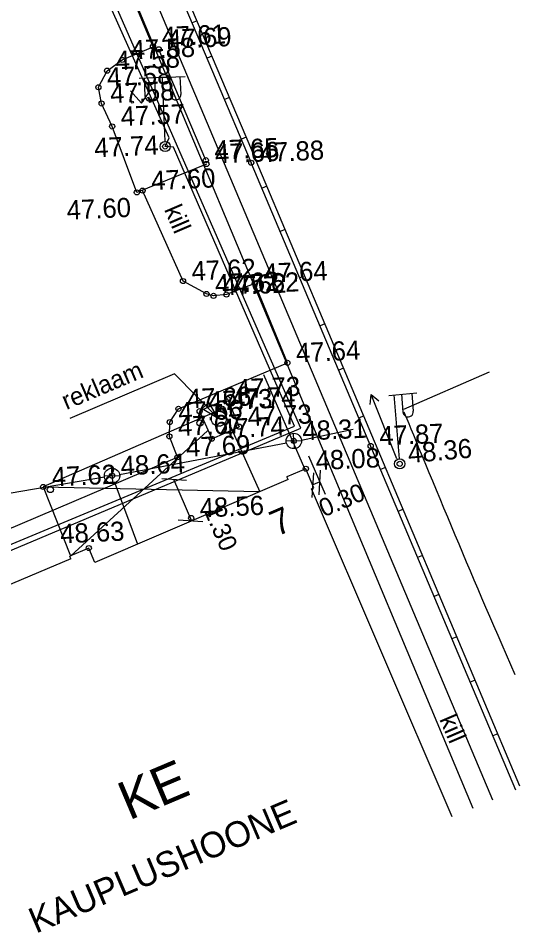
# Model space of a CAD drawing. Extents: x 641579.7 to 641642.5, y 6455926.6 to 6456004.9.
# Drawn here: x 641622.95 to 641642.51, y 6455934.79 to 6455970.49 of the extents above; entities that cross this region are included whole.
import ezdxf

# ---------------------------------------------------------------- set-up
doc = ezdxf.new("R2010")
doc.units = 0
for name, color, linetype in [('1', 7, 'Continuous'), ('11', 7, 'Continuous'), ('12', 7, 'Continuous'), ('16', 7, 'Continuous'), ('2', 7, 'Continuous'), ('21', 7, 'Continuous'), ('23', 7, 'Continuous'), ('24', 7, 'Continuous'), ('28', 7, 'Continuous'), ('3', 7, 'Continuous'), ('30', 7, 'Continuous'), ('33', 7, 'Continuous'), ('4', 7, 'Continuous'), ('41', 7, 'Continuous'), ('54', 7, 'Continuous'), ('55', 7, 'Continuous'), ('57', 7, 'Continuous'), ('59', 7, 'Continuous'), ('SOOJAKAEV', 7, 'Continuous')]:
    doc.layers.add(name, color=color, linetype=linetype)

# ---------------------------------------------------------------- blocks, each defined once
blk = doc.blocks.new('PUNKT')
at = {"layer": '54'}
blk.add_circle((0, 0), 10, dxfattribs=at)
blk = doc.blocks.new('KMNOOL')
at = {"layer": '12'}
for p, q in [((20, 0), (290, 0)), ((255.4, 17.6), (290, 0)), ((290, 0), (255.4, -18.7))]:
    blk.add_line(p, q, dxfattribs=at)
blk = doc.blocks.new('VAPOST')
at = {"layer": '11'}
for p, q in [((-20, 270), (90, 270)), ((0, 270), (0, 20)), ((30, 270), (30, 200)), ((70, 270), (70, 200))]:
    blk.add_line(p, q, dxfattribs=at)
blk.add_circle((0, 0), 20, dxfattribs=at)
blk.add_arc((50, 199.9788), 20, 179.9393056, 0.0606972, dxfattribs=at)
blk = doc.blocks.new('1KANKA')
at = {"layer": '4'}
for q in [(-30, 0), (0, 30), (30, 0), (0, -30)]:
    blk.add_line((0, 0), q, dxfattribs=at)
blk.add_circle((0, 0), 30, dxfattribs=at)
blk = doc.blocks.new('VMURU_')
at = {"layer": '41'}
for p, q in [((-40.3, 50.5), (0, 0)), ((0, 0), (39.7, 50.5))]:
    blk.add_line(p, q, dxfattribs=at)
for centre, radius in [((-35.3, 5.5), 4.28), ((34.7, 5.5), 4.52)]:
    blk.add_circle(centre, radius, dxfattribs=at)
blk = doc.blocks.new('2VVAPO')
at = {"layer": 'SOOJAKAEV'}
for p, q in [((200, 2700), (-900, 2700)), ((-700, 2700), (-700, 2000)), ((-300, 2700), (-300, 2000)), ((-200, 2700), (900, 2700)), ((0, 2700), (0, 200)), ((0, 2700), (0, 200)), ((300, 2700), (300, 2000)), ((700, 2700), (700, 2000))]:
    blk.add_line(p, q, dxfattribs=at)
blk.add_circle((0, 0), 200, dxfattribs=at)
blk.add_circle((0, 0), 200, dxfattribs=at)
for centre in [(-500, 2000), (500, 2000)]:
    blk.add_arc(centre, 200, 179.9393, 0.0607, dxfattribs=at)

msp = doc.modelspace()

# ---------------------------------------------------------------- linework, layer by layer
at = {"layer": '1'}
for p, q in [((641634.17, 6455952.903), (641633.43, 6455952.586)), ((641634.17, 6455952.903), (641634.17, 6455952.903)), ((641634.487, 6455952.164), (641634.17, 6455952.903)), ((641633.474, 6455952.484), (641625.938, 6455949.248)), ((641633.474, 6455952.484), (641633.43, 6455952.586)), ((641634.385, 6455952.12), (641634.487, 6455952.164)), ((641639.882, 6455939.32), (641634.385, 6455952.12)), ((641629.694, 6455950.981), (641629.694, 6455950.981)), ((641625.702, 6455949.808), (641624.96, 6455949.494)), ((641625.702, 6455949.808), (641625.702, 6455949.808)), ((641625.938, 6455949.248), (641625.702, 6455949.808)), ((641625.003, 6455949.392), (641617.434, 6455946.194)), ((641625.003, 6455949.392), (641624.96, 6455949.494))]:
    msp.add_line(p, q, dxfattribs=at)
at = {"layer": '11'}
for p, q in [((641628.68, 6455965.482), (641628.68, 6455965.482)), ((641637.831, 6455953.095), (641637.831, 6455953.095))]:
    msp.add_line(p, q, dxfattribs=at)
at = {"layer": '16'}
for p, q in [((641626.975, 6455972.431), (641640.686, 6455939.656)), ((641627.767, 6455972.466), (641641.459, 6455939.98))]:
    msp.add_line(p, q, dxfattribs=at)
at = {"layer": '2'}
for p, q in [((641630.919, 6455955.241), (641623.921, 6455952.195)), ((641630.919, 6455955.241), (641630.919, 6455955.241)), ((641630.919, 6455955.241), (641632.368, 6455952.009)), ((641630.338, 6455954.383), (641624.993, 6455949.506)), ((641623.921, 6455952.195), (641623.921, 6455952.195)), ((641623.921, 6455952.195), (641624.986, 6455949.505)), ((641623.921, 6455952.195), (641632.342, 6455952.022))]:
    msp.add_line(p, q, dxfattribs=at)
for centre in [(641630.039, 6455954.691), (641624.197, 6455952.092)]:
    msp.add_circle(centre, 0.119, dxfattribs=at)
at = {"layer": '21'}
for points in [[(641613.069, 6455935.246), (641610.404, 6455939.428), (641608.625, 6455943.803), (641633.976, 6455954.482), (641624.812, 6455975.417), (641622.706, 6455977.64), (641621.76, 6455979.5)], [(641612.963, 6455935.203), (641610.257, 6455939.334), (641608.316, 6455943.977), (641633.728, 6455954.565), (641629, 6455965.452), (641628.68, 6455965.482), (641628.833, 6455965.821), (641624.099, 6455976.415)]]:
    msp.add_lwpolyline(points, dxfattribs=at)
at = {"layer": '23'}
for p, q in [((641633.999, 6455954.024), (641636.011, 6455954.449)), ((641626.902, 6455952.679), (641633.411, 6455953.911)), ((641619.554, 6455951.424), (641626.31, 6455952.583)), ((641626.71, 6455952.346), (641627.601, 6455949.962))]:
    msp.add_line(p, q, dxfattribs=at)
at = {"layer": '24'}
for p, q in [((641633.701, 6455953.988), (641633.701, 6455953.988)), ((641626.606, 6455952.628), (641626.606, 6455952.628))]:
    msp.add_line(p, q, dxfattribs=at)
at = {"layer": '28'}
for p, q in [((641628.511, 6455973.194), (641632.04, 6455964.848)), ((641628.706, 6455973.255), (641632.228, 6455964.927)), ((641629.926, 6455970.391), (641629.738, 6455970.312)), ((641630.507, 6455969.012), (641630.319, 6455968.933)), ((641631.189, 6455967.394), (641631.001, 6455967.315)), ((641631.841, 6455965.845), (641631.654, 6455965.766)), ((641642.359, 6455940.357), (641632.04, 6455964.848)), ((641642.514, 6455940.514), (641632.228, 6455964.927)), ((641632.647, 6455963.934), (641632.459, 6455963.855)), ((641633.36, 6455962.24), (641633.172, 6455962.161)), ((641634.119, 6455960.439), (641633.931, 6455960.36)), ((641634.913, 6455958.555), (641634.725, 6455958.476)), ((641635.637, 6455956.835), (641635.45, 6455956.756)), ((641636.426, 6455954.963), (641636.238, 6455954.884)), ((641637.274, 6455952.952), (641637.086, 6455952.873)), ((641637.961, 6455951.32), (641637.773, 6455951.241)), ((641638.719, 6455949.522), (641638.531, 6455949.443)), ((641639.364, 6455947.992), (641639.176, 6455947.913)), ((641640.057, 6455946.347), (641639.869, 6455946.268)), ((641640.771, 6455944.65), (641640.584, 6455944.571)), ((641641.655, 6455942.554), (641641.467, 6455942.475))]:
    msp.add_line(p, q, dxfattribs=at)
at = {"layer": '3'}
msp.add_line((641631.11, 6455955.628), (641631.562, 6455954.546), dxfattribs=at)
msp.add_lwpolyline([(641631.11, 6455955.628), (641630.024, 6455955.15), (641630.497, 6455954.074), (641631.562, 6455954.546)], dxfattribs=at)
msp.add_circle((641630.774, 6455954.856), 0.292, dxfattribs=at)
at = {"layer": '30'}
for p, q in [((641628.206, 6455969.377), (641628.206, 6455969.377)), ((641628.428, 6455969.274), (641628.428, 6455969.274)), ((641630.266, 6455964.946), (641628.428, 6455969.274)), ((641627.004, 6455968.859), (641627.004, 6455968.859)), ((641626.412, 6455968.441), (641626.412, 6455968.441)), ((641626.073, 6455967.792), (641626.073, 6455967.792)), ((641626.198, 6455967.162), (641626.198, 6455967.162)), ((641626.611, 6455966.264), (641626.611, 6455966.264)), ((641630.266, 6455964.946), (641630.266, 6455964.946)), ((641630.291, 6455964.798), (641630.291, 6455964.798)), ((641632.04, 6455964.848), (641632.04, 6455964.848)), ((641627.576, 6455963.69), (641627.576, 6455963.69)), ((641627.8, 6455963.759), (641627.8, 6455963.759)), ((641629.376, 6455960.229), (641629.376, 6455960.229)), ((641632.178, 6455960.14), (641632.178, 6455960.14)), ((641630.291, 6455959.726), (641630.291, 6455959.726)), ((641630.567, 6455959.651), (641630.567, 6455959.651)), ((641631.071, 6455959.703), (641631.071, 6455959.703)), ((641633.449, 6455957.037), (641633.449, 6455957.037)), ((641629.199, 6455955.242), (641629.199, 6455955.242)), ((641628.858, 6455954.726), (641628.858, 6455954.726)), ((641628.846, 6455954.165), (641628.846, 6455954.165)), ((641636.698, 6455953.793), (641636.698, 6455953.793)), ((641629.16, 6455953.351), (641629.16, 6455953.351))]:
    msp.add_line(p, q, dxfattribs=at)
for points in [[(641630.291, 6455964.798), (641627.576, 6455963.69), (641626.611, 6455966.264), (641626.198, 6455967.162), (641626.073, 6455967.792), (641626.412, 6455968.441), (641627.004, 6455968.859), (641628.206, 6455969.377), (641626.22, 6455974.137)], [(641616.615, 6455945.98), (641616.321, 6455946.73), (641616.304, 6455947.358), (641616.605, 6455947.952), (641616.965, 6455948.165), (641629.16, 6455953.351), (641628.846, 6455954.165), (641628.858, 6455954.726), (641629.199, 6455955.242), (641633.449, 6455957.037), (641632.178, 6455960.14), (641631.071, 6455959.703), (641630.567, 6455959.651), (641630.291, 6455959.726), (641629.376, 6455960.229), (641627.8, 6455963.759)]]:
    msp.add_lwpolyline(points, dxfattribs=at)
at = {"layer": '33'}
for p, q in [((641631.11, 6455955.628), (641631.11, 6455955.628)), ((641630.024, 6455955.15), (641630.024, 6455955.15)), ((641631.562, 6455954.546), (641631.562, 6455954.546)), ((641630.497, 6455954.074), (641630.497, 6455954.074))]:
    msp.add_line(p, q, dxfattribs=at)
at = {"layer": '41'}
for p, q in [((641634.126, 6455952.904), (641632.533, 6455956.565)), ((641641.317, 6455956.673), (641637.981, 6455955.212))]:
    msp.add_line(p, q, dxfattribs=at)
msp.add_open_spline([(641642.339, 6455944.858), (641641.404, 6455946.995), (641639.884, 6455950.542), (641638.236, 6455954.554), (641638.009, 6455955.109)], degree=3, dxfattribs=at)
at = {"layer": '55'}
for p, q in [((641634.276, 6455953.411), (641634.92, 6455951.912)), ((641634.42, 6455951.785), (641634.48, 6455952.746)), ((641634.683, 6455951.888), (641634.744, 6455952.849)), ((641628.555, 6455952.525), (641629.517, 6455952.464)), ((641629.003, 6455952.503), (641629.706, 6455950.866)), ((641634.714, 6455952.39), (641634.441, 6455952.272)), ((641629.192, 6455950.904), (641630.153, 6455950.843))]:
    msp.add_line(p, q, dxfattribs=at)
at = {"layer": '57'}
msp.add_lwpolyline([(641630.743, 6455954.872), (641629.049, 6455956.606), (641624.963, 6455954.87)], dxfattribs=at)
msp.add_lwpolyline([(641630.743, 6455954.872), (641630.379, 6455955.495), (641630.129, 6455955.25)], close=True, dxfattribs=at)

# ---------------------------------------------------------------- block references
at = {"layer": '11'}
for name, p, xscale, yscale, rotation in [('2VVAPO', (641628.68, 6455965.482), 0.0009998879816188607, 0.0009998879816188605, 2.5636814662964147), ('VAPOST', (641637.831, 6455953.095), 0.009998871254519946, 0.009998871254519945, 4.882315635650483)]:
    msp.add_blockref(name, p, dxfattribs=dict(at, xscale=xscale, yscale=yscale, rotation=rotation))
at = {"layer": '12', "xscale": 0.009998879816188607, "yscale": 0.009998879816188607, "rotation": 111.75657335715601}
msp.add_blockref('KMNOOL', (641637.792, 6455953.109), dxfattribs=at)
at = {"layer": '24', "xscale": 0.009998879816188607, "yscale": 0.009998879816188605, "rotation": 2.5636814662964147}
for p in [(641633.701, 6455953.988), (641626.606, 6455952.628)]:
    msp.add_blockref('1KANKA', p, dxfattribs=at)
at = {"layer": '41', "xscale": 0.009998879816188607, "yscale": 0.009998879816188605, "rotation": 2.5636814662964147}
msp.add_blockref('VMURU_', (641627.75, 6455967.172), dxfattribs=at)
at = {"layer": '54'}
for p, xscale, yscale, rotation in [((641628.206, 6455969.377), 0.009998879816188607, 0.009998879816188605, 2.5636814662964147), ((641628.428, 6455969.274), 0.009998879816188607, 0.009998879816188605, 2.5636814662964147), ((641627.004, 6455968.859), 0.009998879816188607, 0.009998879816188605, 2.5636814662964147), ((641626.412, 6455968.441), 0.009998879816188607, 0.009998879816188605, 2.5636814662964147), ((641626.073, 6455967.792), 0.009998879816188607, 0.009998879816188605, 2.5636814662964147), ((641626.198, 6455967.162), 0.009998879816188607, 0.009998879816188605, 2.5636814662964147), ((641626.611, 6455966.264), 0.009998879816188607, 0.009998879816188605, 2.5636814662964147), ((641628.68, 6455965.482), 0.009998879816188607, 0.009998879816188605, 2.5636814662964147), ((641630.266, 6455964.946), 0.009998879816188607, 0.009998879816188605, 2.5636814662964147), ((641630.291, 6455964.798), 0.009998879816188607, 0.009998879816188605, 2.5636814662964147), ((641632.04, 6455964.848), 0.009998879816188607, 0.009998879816188605, 2.5636814662964147), ((641627.576, 6455963.69), 0.009998879816188607, 0.009998879816188605, 2.5636814662964147), ((641627.8, 6455963.759), 0.009998879816188607, 0.009998879816188605, 2.5636814662964147), ((641629.376, 6455960.229), 0.009998879816188607, 0.009998879816188605, 2.5636814662964147), ((641632.178, 6455960.14), 0.009998879816188607, 0.009998879816188605, 2.5636814662964147), ((641630.291, 6455959.726), 0.009998879816188607, 0.009998879816188605, 2.5636814662964147), ((641630.567, 6455959.651), 0.009998879816188607, 0.009998879816188605, 2.5636814662964147), ((641631.071, 6455959.703), 0.009998879816188607, 0.009998879816188605, 2.5636814662964147), ((641633.449, 6455957.037), 0.009998879816188607, 0.009998879816188605, 2.5636814662964147), ((641631.11, 6455955.628), 0.009998879816188607, 0.009998879816188605, 2.5636814662964147), ((641629.199, 6455955.242), 0.009998879816188607, 0.009998879816188605, 2.5636814662964147), ((641630.024, 6455955.15), 0.009998879816188607, 0.009998879816188605, 2.5636814662964147), ((641630.919, 6455955.241), 0.009998879816188607, 0.009998879816188605, 2.5636814662964147), ((641628.858, 6455954.726), 0.009998879816188607, 0.009998879816188605, 2.5636814662964147), ((641631.562, 6455954.546), 0.009998879816188607, 0.009998879816188605, 2.5636814662964147), ((641628.846, 6455954.165), 0.009998879816188607, 0.009998879816188605, 2.5636814662964147), ((641630.497, 6455954.074), 0.009998879816188607, 0.009998879816188605, 2.5636814662964147), ((641633.701, 6455953.988), 0.009998879816188607, 0.009998879816188605, 2.5636814662964147), ((641636.698, 6455953.793), 0.009998879816188607, 0.009998879816188605, 2.5636814662964147), ((641629.16, 6455953.351), 0.009998879816188607, 0.009998879816188605, 2.5636814662964147), ((641634.17, 6455952.903), 0.009998879816188607, 0.009998879816188605, 2.5636814662964147), ((641637.831, 6455953.095), 0.009998871254519946, 0.009998871254519945, 4.882315635650483), ((641626.606, 6455952.628), 0.009998879816188607, 0.009998879816188605, 2.5636814662964147), ((641623.921, 6455952.195), 0.009998879816188607, 0.009998879816188605, 2.5636814662964147), ((641629.694, 6455950.981), 0.009998879816188607, 0.009998879816188605, 2.5636814662964147), ((641625.702, 6455949.808), 0.009998879816188607, 0.009998879816188605, 2.5636814662964147)]:
    msp.add_blockref('PUNKT', p, dxfattribs=dict(at, xscale=xscale, yscale=yscale, rotation=rotation))

# ---------------------------------------------------------------- texts
for s, p in [('47.61', (641628.556, 6455969.393)), ('47.69', (641628.778, 6455969.29)), ('47.58', (641627.354, 6455968.875)), ('47.58', (641626.761, 6455968.457)), ('47.58', (641626.423, 6455967.808)), ('47.58', (641626.547, 6455967.178)), ('47.57', (641626.961, 6455966.28)), ('47.65', (641630.616, 6455964.962)), ('47.66', (641630.641, 6455964.814)), ('47.88', (641632.39, 6455964.863)), ('47.60', (641628.15, 6455963.775)), ('47.62', (641629.725, 6455960.245)), ('47.64', (641632.528, 6455960.155)), ('47.62', (641630.641, 6455959.741)), ('47.62', (641630.916, 6455959.667)), ('47.62', (641631.42, 6455959.718)), ('47.64', (641633.799, 6455957.052)), ('47.73', (641631.46, 6455955.643)), ('47.66', (641629.548, 6455955.258)), ('47.73', (641630.374, 6455955.165)), ('47.74', (641631.269, 6455955.257)), ('47.66', (641629.208, 6455954.742)), ('47.73', (641631.911, 6455954.562)), ('47.67', (641629.196, 6455954.181)), ('47.74', (641630.847, 6455954.09)), ('48.31', (641634.05, 6455954.004)), ('47.87', (641637.048, 6455953.809)), ('47.69', (641629.51, 6455953.366)), ('48.64', (641626.956, 6455952.643)), ('47.62', (641624.271, 6455952.211)), ('48.56', (641630.043, 6455950.997))]:
    msp.add_text(s, height=0.7499, rotation=2.5637).set_placement(p)
at = {"layer": '1'}
for s, height, rotation, p in [('7', 1, 23.238, (641633.037, 6455950.25)), ('KE', 1.4998, 22.9034, (641627.271, 6455939.169)), ('KAUPLUSHOONE', 0.99989, 23.0603, (641623.634, 6455934.752))]:
    msp.add_text(s, height=height, rotation=rotation, dxfattribs=at).set_placement(p)
at = {"layer": '55'}
for s, rotation, p in [('0.30', 23.238, (641634.872, 6455951.003)), ('1.30', 293.2381, (641630.171, 6455951.295))]:
    msp.add_text(s, height=0.6999, rotation=rotation, dxfattribs=at).set_placement(p)
at = {"layer": '57'}
for s, rotation, p in [('kill', 293.2387, (641628.629, 6455963.026)), ('reklaam', 23.0224, (641624.826, 6455955.192)), ('kill', 293.2387, (641639.368, 6455943.129))]:
    msp.add_text(s, height=0.6999, rotation=rotation, dxfattribs=at).set_placement(p)
at = {"layer": '59'}
for s, rotation, p in [('47.74', 2.5637, (641625.929, 6455965.057)), ('47.60', 2.5637, (641624.854, 6455962.625)), ('48.36', 4.8823, (641638.18, 6455953.125)), ('48.08', 2.5637, (641634.567, 6455952.851)), ('48.63', 2.5637, (641624.599, 6455949.989))]:
    msp.add_text(s, height=0.7499, rotation=rotation, dxfattribs=at).set_placement(p)

doc.saveas('drawing.dxf')
